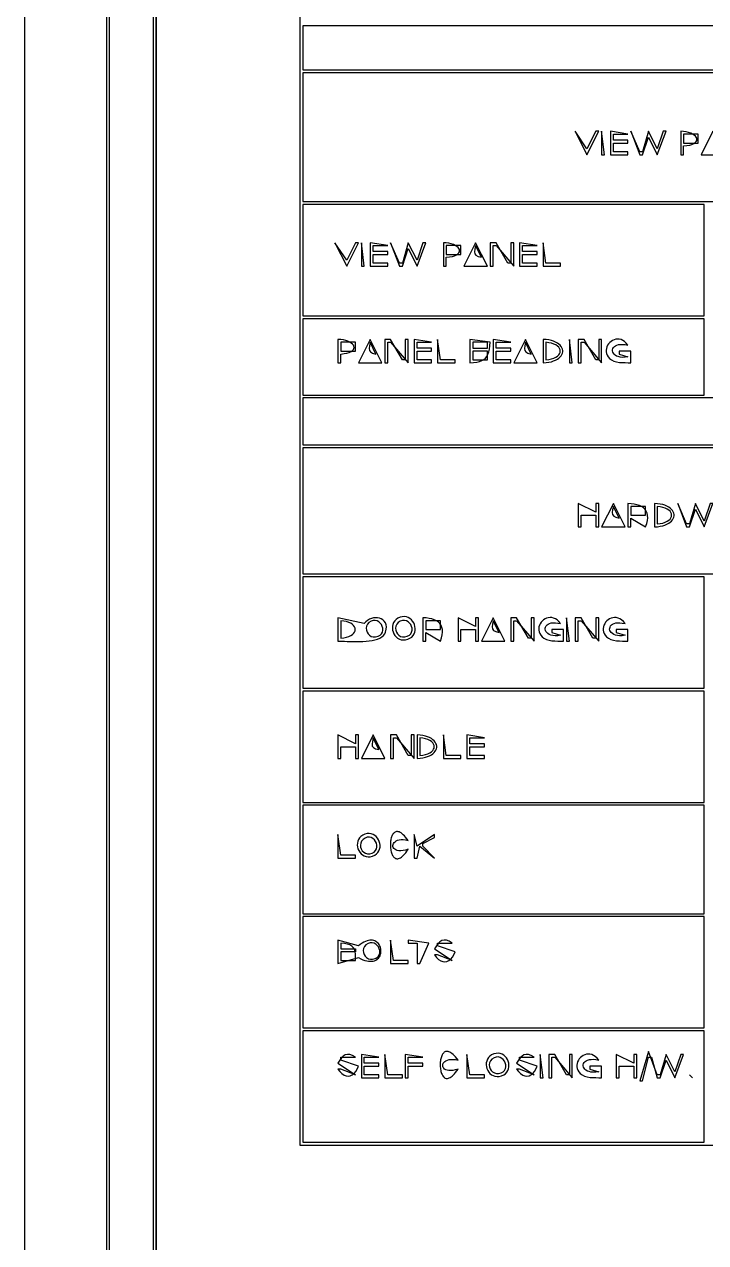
# Model space of a CAD drawing. Extents: x 0 to 2384, y 0 to 1684.
# Drawn here: x 0 to 232.5, y 415.8 to 831.5 of the extents above; entities that cross this region are included whole.
import ezdxf

# ---------------------------------------------------------------- set-up
doc = ezdxf.new("R2010")
doc.units = 0
doc.layers.add('C251', color=251, linetype='CONTINUOUS')
doc.layers.add('C7', color=7, linetype='CONTINUOUS')

msp = doc.modelspace()

# ---------------------------------------------------------------- linework, layer by layer
at = {"layer": 'C251'}
for points in [[(28, 1664), (28, 19), (2356, 19), (2356, 20), (29, 20), (29, 1663), (2356, 1663), (2337, 1664), (2298, 1664), (2160, 1664), (1683, 1664), (28, 1664)], [(44, 1649), (44, 35), (2341, 35), (2341, 367), (2340, 367), (2340, 36), (45, 36), (45, 1648), (2340, 1648), (2340, 368), (2341, 368), (2341, 1649), (44, 1649)]]:
    msp.add_lwpolyline(points, dxfattribs=at)
at = {"layer": 'C7'}
for points in [[(0, 1684), (0, 0), (2384, 0), (2384, 1684), (0, 1684)], [(45, 1648), (45, 36), (2048, 36), (2048, 1648), (45, 1648)], [(94, 1513), (94, 449), (455, 449), (455, 1513), (94, 1513)], [(95, 831), (95, 816), (454, 816), (454, 831), (95, 831)], [(95, 815), (95, 771), (454, 771), (454, 815), (95, 815)], [(188, 795), (192, 787), (196, 795), (195, 795), (192, 789), (188, 795)], [(197, 795), (197, 787), (198, 787), (197, 795)], [(200, 795), (200, 787), (206, 787), (206, 788), (201, 788), (201, 791), (206, 791), (206, 792), (201, 792), (201, 794), (206, 794), (200, 795)], [(207, 795), (210, 787), (211, 787), (213, 793), (216, 787), (219, 795), (218, 795), (216, 789), (213, 795), (211, 788), (210, 788), (207, 795)], [(224, 795), (224, 787), (225, 787), (225, 790), (226.1116, 790.1258), (227.0575, 790.312), (227.843, 790.5504), (228.4735, 790.8332), (228.9542, 791.1523), (229.2904, 791.4999), (229.4876, 791.8681), (229.551, 792.2488), (229.486, 792.6341), (229.2978, 793.0162), (228.9919, 793.3869), (228.5735, 793.7385), (228.048, 794.0629), (227.4206, 794.3523), (226.6969, 794.5986), (225.8819, 794.7939), (224.9812, 794.9304), (224, 795)], [(235, 795), (231, 787), (238, 787), (239, 787), (235, 795)], [(225, 794), (225, 791), (230, 791), (230, 794), (225, 794)], [(95, 770), (95, 732), (232, 732), (232, 770), (95, 770)], [(106, 757), (110, 749), (114, 757), (113, 757), (110, 751), (106, 757)], [(115, 757), (115, 749), (116, 749), (115, 757)], [(118, 757), (118, 749), (124, 749), (124, 750), (119, 750), (119, 753), (124, 753), (124, 754), (119, 754), (119, 756), (124, 756), (118, 757)], [(125, 757), (128, 749), (129, 749), (131, 755), (134, 749), (137, 757), (136, 757), (134, 751), (131, 757), (129, 750), (128, 750), (125, 757)], [(143, 757), (143, 749), (144, 749), (144, 752), (145.1116, 752.1258), (146.0575, 752.312), (146.843, 752.5504), (147.4735, 752.8332), (147.9541, 753.1523), (148.2904, 753.4999), (148.4876, 753.8681), (148.551, 754.2488), (148.4859, 754.6341), (148.2978, 755.0162), (147.9918, 755.3869), (147.5734, 755.7385), (147.0479, 756.0629), (146.4206, 756.3523), (145.6968, 756.5986), (144.8819, 756.7939), (143.9812, 756.9304), (143, 757)], [(154, 757), (150, 749), (157, 749), (158, 749), (154, 757)], [(159, 757), (159, 749), (160, 749), (160, 756), (161, 756), (167, 749), (167, 757), (166, 757), (166, 750), (165, 750), (161, 757), (159, 757)], [(169, 757), (169, 749), (175, 749), (175, 750), (170, 750), (170, 753), (175, 753), (175, 754), (170, 754), (170, 756), (175, 756), (169, 757)], [(177, 757), (177, 749), (183, 749), (183, 750), (178, 750), (177, 757)], [(144, 756), (144, 753), (149, 753), (149, 756), (144, 756)], [(154, 756), (153.7557, 754.8043), (153.6472, 753.8924), (153.7459, 753.2102), (154.1233, 752.7035), (154.8508, 752.3182), (156, 752), (154, 756)], [(95, 731), (95, 705), (232, 705), (232, 731), (95, 731)], [(107, 724), (107, 716), (108, 716), (108, 719), (109.1116, 719.1258), (110.0575, 719.312), (110.843, 719.5504), (111.4735, 719.8332), (111.9541, 720.1523), (112.2904, 720.4999), (112.4876, 720.8681), (112.551, 721.2488), (112.4859, 721.6341), (112.2978, 722.0162), (111.9918, 722.3869), (111.5734, 722.7385), (111.0479, 723.0629), (110.4206, 723.3523), (109.6968, 723.5986), (108.8819, 723.7939), (107.9812, 723.9304), (107, 724)], [(118, 724), (114, 716), (121, 716), (122, 716), (118, 724)], [(123, 724), (123, 716), (124, 716), (124, 723), (125, 723), (131, 716), (131, 724), (130, 724), (130, 717), (129, 717), (125, 724), (123, 724)], [(133, 724), (133, 716), (139, 716), (139, 717), (134, 717), (134, 720), (139, 720), (139, 721), (134, 721), (134, 723), (139, 723), (133, 724)], [(141, 724), (141, 716), (147, 716), (147, 717), (142, 717), (141, 724)], [(152, 724), (152, 716), (153.2775, 716.0756), (154.3851, 716.2181), (155.3359, 716.435), (156.143, 716.7339), (156.8195, 717.1226), (157.3785, 717.6087), (157.8332, 718.1999), (158.1966, 718.9038), (158.4819, 719.7281), (158.7021, 720.6805), (158.8704, 721.7685), (159, 723), (152, 724)], [(160, 724), (160, 716), (166, 716), (166, 717), (161, 717), (161, 720), (166, 720), (166, 721), (161, 721), (161, 723), (166, 723), (160, 724)], [(171, 724), (167, 716), (174, 716), (175, 716), (171, 724)], [(177, 724), (177, 716), (178.0332, 716.0683), (178.9803, 716.1995), (179.8414, 716.3882), (180.6163, 716.6289), (181.3051, 716.9161), (181.9078, 717.2443), (182.4245, 717.608), (182.855, 718.0019), (183.1994, 718.4204), (183.4577, 718.858), (183.6299, 719.3093), (183.716, 719.7688), (183.716, 720.2311), (183.6299, 720.6906), (183.4577, 721.1419), (183.1994, 721.5795), (182.855, 721.998), (182.4245, 722.3919), (181.9078, 722.7556), (181.3051, 723.0838), (180.6163, 723.371), (179.8414, 723.6117), (178.9803, 723.8004), (178.0332, 723.9316), (177, 724)], [(186, 724), (186, 716), (187, 716), (186, 724)], [(189, 724), (189, 716), (190, 716), (190, 723), (191, 723), (197, 716), (197, 724), (196, 724), (196, 717), (195, 717), (191, 724), (189, 724)], [(207, 716), (207, 720), (203, 720), (203, 719), (206, 718), (205.0232, 717.8847), (204.1486, 717.8704), (203.3756, 717.9459), (202.7034, 718.1001), (202.1312, 718.3219), (201.6585, 718.6002), (201.2843, 718.9239), (201.0081, 719.2818), (200.829, 719.6629), (200.7465, 720.0561), (200.7597, 720.4502), (200.8679, 720.8342), (201.0705, 721.1969), (201.3667, 721.5272), (201.7557, 721.8141), (202.2369, 722.0463), (202.8095, 722.2129), (203.4728, 722.3026), (204.2262, 722.3045), (205.0688, 722.2073), (206, 722), (205.4315, 722.6958), (204.8396, 723.2404), (204.2322, 723.6433), (203.6174, 723.9139), (203.0029, 724.0619), (202.3969, 724.0967), (201.8072, 724.0278), (201.2417, 723.8649), (200.7084, 723.6174), (200.2152, 723.2949), (199.7701, 722.9068), (199.381, 722.4627), (199.0559, 721.9722), (198.8027, 721.4447), (198.6293, 720.8899), (198.5436, 720.3171), (198.5537, 719.736), (198.6675, 719.156), (198.8928, 718.5868), (199.2377, 718.0377), (199.7101, 717.5185), (200.3179, 717.0385), (201.1549, 716.5996), (202.0757, 716.3188), (203.0536, 716.1593), (204.0618, 716.0843), (205.0734, 716.0573), (206.0617, 716.0414), (207, 716)], [(108, 723), (108, 720), (113, 720), (113, 723), (108, 723)], [(118, 723), (117.7557, 721.8043), (117.6472, 720.8924), (117.7459, 720.2102), (118.1233, 719.7035), (118.8508, 719.3182), (120, 719), (118, 723)], [(153, 723), (153, 721), (158, 721), (158, 723), (153, 723)], [(153, 720), (153, 717), (158, 717), (158, 720), (153, 720)], [(171, 723), (170.7557, 721.8043), (170.6472, 720.8924), (170.7459, 720.2102), (171.1233, 719.7035), (171.8508, 719.3182), (173, 719), (171, 723)], [(178, 723), (178, 717), (179.0284, 717.1247), (179.9359, 717.323), (180.7224, 717.5858), (181.3879, 717.9038), (181.9323, 718.2678), (182.3558, 718.6686), (182.6583, 719.097), (182.8398, 719.5439), (182.9003, 719.9999), (182.8398, 720.456), (182.6584, 720.9028), (182.3559, 721.3312), (181.9324, 721.7321), (181.3879, 722.0961), (180.7224, 722.4141), (179.9359, 722.6769), (179.0284, 722.8752), (178, 723)], [(95, 704), (95, 688), (454, 688), (454, 704), (95, 704)], [(95, 687), (95, 644), (454, 644), (454, 687), (95, 687)], [(189, 668), (189, 660), (190, 660), (190, 664), (195, 664), (195, 660), (196, 660), (196, 668), (195, 668), (195, 665), (189, 668)], [(201, 668), (197, 660), (204, 660), (205, 660), (201, 668)], [(201, 667), (200.7557, 665.8043), (200.6472, 664.8925), (200.7459, 664.2103), (201.1233, 663.7036), (201.8508, 663.3182), (203, 663), (201, 667)], [(206, 668), (206, 660), (207, 660), (207, 663), (212, 660), (212.3845, 661.1257), (212.6231, 662.1578), (212.7211, 663.0984), (212.6837, 663.9496), (212.516, 664.7135), (212.2232, 665.392), (211.8105, 665.9874), (211.283, 666.5016), (210.6461, 666.9368), (209.9048, 667.2951), (209.0643, 667.5784), (208.1299, 667.789), (207.1067, 667.9288), (206, 668)], [(207, 667), (207, 664), (212, 664), (212, 667), (207, 667)], [(215, 668), (215, 660), (216.0332, 660.0683), (216.9803, 660.1995), (217.8414, 660.3882), (218.6163, 660.6289), (219.3051, 660.9161), (219.9078, 661.2443), (220.4245, 661.608), (220.855, 662.0019), (221.1994, 662.4204), (221.4577, 662.858), (221.6299, 663.3093), (221.716, 663.7688), (221.716, 664.2311), (221.6299, 664.6906), (221.4577, 665.1419), (221.1994, 665.5795), (220.855, 665.998), (220.4245, 666.3919), (219.9078, 666.7556), (219.3051, 667.0838), (218.6163, 667.371), (217.8414, 667.6117), (216.9803, 667.8004), (216.0332, 667.9316), (215, 668)], [(216, 667), (216, 661), (217.0284, 661.1247), (217.9359, 661.323), (218.7224, 661.5858), (219.3879, 661.9038), (219.9323, 662.2678), (220.3558, 662.6686), (220.6583, 663.097), (220.8398, 663.5439), (220.9003, 663.9999), (220.8398, 664.456), (220.6584, 664.9028), (220.3559, 665.3312), (219.9324, 665.7321), (219.3879, 666.0961), (218.7224, 666.4141), (217.9359, 666.6769), (217.0284, 666.8752), (216, 667)], [(223, 668), (226, 660), (227, 660), (229, 666), (232, 660), (235, 668), (234, 668), (232, 662), (229, 668), (227, 661), (226, 661), (223, 668)], [(95, 643), (95, 605), (232, 605), (232, 643), (95, 643)], [(116, 627), (107, 629), (107, 621), (107.6592, 621.0045), (108.4248, 620.9918), (109.2819, 620.9679), (110.2156, 620.939), (111.2109, 620.9114), (112.253, 620.8913), (113.327, 620.8849), (114.4181, 620.8983), (115.5114, 620.9378), (116.5919, 621.0097), (117.6447, 621.12), (118.6551, 621.275), (119.6081, 621.4809), (120.4889, 621.7439), (121.2825, 622.0702), (121.9741, 622.466), (122.5487, 622.9376), (122.9916, 623.491), (123.2878, 624.1327), (123.5025, 625.0523), (123.5467, 625.8794), (123.4378, 626.6125), (123.193, 627.2504), (122.8299, 627.7918), (122.3658, 628.2354), (121.8182, 628.5798), (121.2043, 628.8237), (120.5418, 628.9658), (119.8478, 629.0048), (119.1399, 628.9394), (118.4354, 628.7682), (117.7518, 628.49), (117.1064, 628.1034), (116.5166, 627.6072), (116, 627)], [(108, 628), (108, 622), (109.0284, 622.1247), (109.9359, 622.323), (110.7224, 622.5858), (111.3879, 622.9038), (111.9324, 623.2678), (112.3559, 623.6686), (112.6584, 624.097), (112.8398, 624.5439), (112.9003, 624.9999), (112.8398, 625.456), (112.6583, 625.9028), (112.3558, 626.3312), (111.9323, 626.7321), (111.3879, 627.0961), (110.7224, 627.4141), (109.9359, 627.6769), (109.0284, 627.8752), (108, 628)], [(118.3032, 627.8248), (117.5827, 627.3514), (117.0812, 626.7747), (116.783, 626.1279), (116.6727, 625.4444), (116.7348, 624.7577), (116.9538, 624.101), (117.3143, 623.5078), (117.8008, 623.0115), (118.3977, 622.6453), (119.0897, 622.4428), (119.8611, 622.4372), (120.6967, 622.662), (121.3819, 623.0488), (121.8697, 623.5471), (122.1744, 624.1271), (122.3104, 624.7587), (122.292, 625.412), (122.1334, 626.057), (121.8491, 626.6638), (121.4532, 627.2025), (120.9602, 627.643), (120.3844, 627.9554), (119.7401, 628.1098), (119.0415, 628.0763), (118.3032, 627.8248)], [(128.213, 629.1489), (127.4709, 628.8185), (126.8611, 628.3955), (126.3783, 627.8954), (126.0172, 627.3337), (125.7727, 626.7258), (125.6397, 626.0872), (125.613, 625.4333), (125.6873, 624.7798), (125.8576, 624.1419), (126.1187, 623.5353), (126.4654, 622.9753), (126.8926, 622.4774), (127.395, 622.0572), (127.9676, 621.7301), (128.6051, 621.5115), (129.3024, 621.417), (130.0543, 621.462), (130.8557, 621.662), (131.5888, 621.9882), (132.1889, 622.4072), (132.6614, 622.9033), (133.012, 623.4614), (133.2461, 624.0659), (133.3693, 624.7015), (133.3872, 625.3528), (133.3052, 626.0043), (133.1289, 626.6408), (132.8638, 627.2467), (132.5156, 627.8068), (132.0896, 628.3055), (131.5915, 628.7276), (131.0268, 629.0576), (130.4011, 629.2801), (129.7198, 629.3797), (128.9886, 629.3411), (128.2129, 629.1489)], [(128.3032, 627.8248), (127.5828, 627.3514), (127.0812, 626.7747), (126.783, 626.1279), (126.6727, 625.4445), (126.7348, 624.7577), (126.9539, 624.1011), (127.3144, 623.5079), (127.8008, 623.0115), (128.3977, 622.6453), (129.0897, 622.4428), (129.8611, 622.4372), (130.6967, 622.662), (131.3819, 623.0488), (131.8697, 623.5471), (132.1745, 624.1271), (132.3105, 624.7587), (132.292, 625.412), (132.1335, 626.057), (131.8491, 626.6638), (131.4532, 627.2025), (130.9602, 627.643), (130.3844, 627.9554), (129.7401, 628.1098), (129.0415, 628.0763), (128.3032, 627.8248)], [(136, 629), (136, 621), (137, 621), (137, 624), (142, 621), (142.3845, 622.1257), (142.6231, 623.1578), (142.7211, 624.0984), (142.6837, 624.9496), (142.516, 625.7135), (142.2232, 626.392), (141.8105, 626.9874), (141.283, 627.5016), (140.6461, 627.9368), (139.9048, 628.2951), (139.0643, 628.5784), (138.1299, 628.789), (137.1067, 628.9288), (136, 629)], [(137, 628), (137, 625), (142, 625), (142, 628), (137, 628)], [(148, 629), (148, 621), (149, 621), (149, 625), (154, 625), (154, 621), (155, 621), (155, 629), (154, 629), (154, 626), (148, 629)], [(160, 629), (156, 621), (163, 621), (164, 621), (160, 629)], [(160, 628), (159.7557, 626.8043), (159.6472, 625.8924), (159.7459, 625.2102), (160.1233, 624.7035), (160.8508, 624.3182), (162, 624), (160, 628)], [(166, 629), (166, 621), (167, 621), (167, 628), (168, 628), (174, 621), (174, 629), (173, 629), (173, 622), (172, 622), (168, 629), (166, 629)], [(184, 621), (184, 625), (180, 625), (180, 624), (183, 623), (182.0232, 622.8847), (181.1486, 622.8704), (180.3756, 622.9459), (179.7034, 623.1001), (179.1313, 623.3219), (178.6585, 623.6002), (178.2844, 623.9239), (178.0081, 624.2818), (177.8291, 624.6629), (177.7465, 625.0561), (177.7597, 625.4502), (177.868, 625.8342), (178.0705, 626.1969), (178.3667, 626.5272), (178.7557, 626.8141), (179.2369, 627.0463), (179.8095, 627.2129), (180.4728, 627.3026), (181.2262, 627.3045), (182.0688, 627.2073), (183, 627), (182.4314, 627.6958), (181.8395, 628.2404), (181.2322, 628.6433), (180.6173, 628.9139), (180.0029, 629.0619), (179.3969, 629.0967), (178.8071, 629.0279), (178.2416, 628.865), (177.7083, 628.6175), (177.2152, 628.2949), (176.7701, 627.9068), (176.381, 627.4628), (176.0559, 626.9722), (175.8026, 626.4448), (175.6292, 625.8899), (175.5436, 625.3171), (175.5537, 624.736), (175.6675, 624.156), (175.8928, 623.5868), (176.2377, 623.0377), (176.7101, 622.5185), (177.3179, 622.0385), (178.1549, 621.5996), (179.0758, 621.3188), (180.0537, 621.1593), (181.0618, 621.0843), (182.0734, 621.0573), (183.0617, 621.0414), (184, 621)], [(185, 629), (185, 621), (186, 621), (185, 629)], [(188, 629), (188, 621), (189, 621), (189, 628), (190, 628), (196, 621), (196, 629), (195, 629), (195, 622), (194, 622), (190, 629), (188, 629)], [(206, 621), (206, 625), (202, 625), (202, 624), (205, 623), (204.0232, 622.8847), (203.1486, 622.8704), (202.3756, 622.9459), (201.7034, 623.1001), (201.1313, 623.3219), (200.6585, 623.6002), (200.2844, 623.9239), (200.0081, 624.2818), (199.8291, 624.6629), (199.7465, 625.0561), (199.7597, 625.4502), (199.868, 625.8342), (200.0705, 626.1969), (200.3667, 626.5272), (200.7557, 626.8141), (201.2369, 627.0463), (201.8095, 627.2129), (202.4728, 627.3026), (203.2262, 627.3045), (204.0688, 627.2073), (205, 627), (204.4314, 627.6958), (203.8395, 628.2404), (203.2322, 628.6433), (202.6173, 628.9139), (202.0029, 629.0619), (201.3969, 629.0967), (200.8071, 629.0278), (200.2416, 628.8649), (199.7083, 628.6174), (199.2152, 628.2949), (198.7701, 627.9068), (198.381, 627.4627), (198.0559, 626.9722), (197.8026, 626.4447), (197.6292, 625.8899), (197.5436, 625.3171), (197.5537, 624.736), (197.6675, 624.156), (197.8928, 623.5868), (198.2377, 623.0377), (198.7101, 622.5185), (199.3179, 622.0385), (200.1549, 621.5996), (201.0758, 621.3188), (202.0537, 621.1593), (203.0618, 621.0843), (204.0734, 621.0573), (205.0617, 621.0414), (206, 621)], [(95, 604), (95, 566), (232, 566), (232, 604), (95, 604)], [(107, 589), (107, 581), (108, 581), (108, 585), (113, 585), (113, 581), (114, 581), (114, 589), (113, 589), (113, 586), (107, 589)], [(119, 589), (115, 581), (122, 581), (123, 581), (119, 589)], [(119, 588), (118.7557, 586.8043), (118.6472, 585.8924), (118.7459, 585.2102), (119.1233, 584.7035), (119.8508, 584.3182), (121, 584), (119, 588)], [(125, 589), (125, 581), (126, 581), (126, 588), (127, 588), (133, 581), (133, 589), (132, 589), (132, 582), (131, 582), (127, 589), (125, 589)], [(134, 589), (134, 581), (135.0332, 581.0683), (135.9803, 581.1995), (136.8414, 581.3882), (137.6163, 581.6289), (138.3051, 581.9161), (138.9078, 582.2443), (139.4245, 582.608), (139.855, 583.0019), (140.1994, 583.4204), (140.4577, 583.858), (140.6299, 584.3093), (140.716, 584.7688), (140.716, 585.2311), (140.6299, 585.6906), (140.4577, 586.1419), (140.1994, 586.5795), (139.855, 586.998), (139.4245, 587.3919), (138.9078, 587.7556), (138.3051, 588.0838), (137.6163, 588.371), (136.8414, 588.6117), (135.9803, 588.8004), (135.0332, 588.9316), (134, 589)], [(135, 588), (135, 582), (136.0284, 582.1247), (136.9359, 582.323), (137.7224, 582.5858), (138.3878, 582.9038), (138.9323, 583.2678), (139.3558, 583.6686), (139.6583, 584.097), (139.8398, 584.5439), (139.9003, 584.9999), (139.8398, 585.456), (139.6583, 585.9028), (139.3558, 586.3312), (138.9323, 586.7321), (138.3878, 587.0961), (137.7224, 587.4141), (136.9359, 587.6769), (136.0284, 587.8752), (135, 588)], [(143, 589), (143, 581), (149, 581), (149, 582), (144, 582), (143, 589)], [(151, 589), (151, 581), (157, 581), (157, 582), (152, 582), (152, 585), (157, 585), (157, 586), (152, 586), (152, 588), (157, 588), (151, 589)], [(95, 565), (95, 528), (232, 528), (232, 565), (95, 565)], [(107, 555), (107, 547), (113, 547), (113, 548), (108, 548), (107, 555)], [(116.213, 555.1489), (115.471, 554.8185), (114.8612, 554.3955), (114.3783, 553.8954), (114.0172, 553.3337), (113.7728, 552.7258), (113.6398, 552.0872), (113.613, 551.4333), (113.6874, 550.7798), (113.8577, 550.1419), (114.1188, 549.5353), (114.4655, 548.9753), (114.8926, 548.4774), (115.395, 548.0572), (115.9676, 547.7301), (116.6051, 547.5115), (117.3024, 547.417), (118.0543, 547.462), (118.8557, 547.662), (119.5888, 547.9882), (120.1889, 548.4072), (120.6614, 548.9033), (121.012, 549.4614), (121.2461, 550.0659), (121.3693, 550.7015), (121.3872, 551.3528), (121.3052, 552.0043), (121.1289, 552.6408), (120.8638, 553.2467), (120.5156, 553.8068), (120.0896, 554.3055), (119.5915, 554.7276), (119.0268, 555.0576), (118.4011, 555.2801), (117.7198, 555.3797), (116.9886, 555.3411), (116.2129, 555.1489)], [(116.3032, 553.8248), (115.5827, 553.3514), (115.0812, 552.7747), (114.783, 552.1279), (114.6727, 551.4444), (114.7348, 550.7577), (114.9539, 550.101), (115.3144, 549.5078), (115.8008, 549.0115), (116.3978, 548.6453), (117.0897, 548.4428), (117.8612, 548.4372), (118.6967, 548.662), (119.3819, 549.0488), (119.8697, 549.5472), (120.1745, 550.1271), (120.3105, 550.7587), (120.292, 551.412), (120.1334, 552.0571), (119.8491, 552.6639), (119.4533, 553.2025), (118.9603, 553.643), (118.3844, 553.9555), (117.7401, 554.1099), (117.0416, 554.0763), (116.3032, 553.8248)], [(131, 550), (130.0668, 549.7139), (129.2269, 549.5401), (128.4797, 549.4678), (127.8244, 549.4861), (127.2604, 549.5842), (126.787, 549.7513), (126.4037, 549.9767), (126.1096, 550.2495), (125.9042, 550.5589), (125.7868, 550.8942), (125.7567, 551.2445), (125.8132, 551.599), (125.9558, 551.9469), (126.1837, 552.2774), (126.4963, 552.5798), (126.8929, 552.8432), (127.3729, 553.0568), (127.9356, 553.2098), (128.5803, 553.2914), (129.3063, 553.2908), (130.1131, 553.1973), (131, 553), (130.5529, 553.5994), (130.1232, 554.1252), (129.711, 554.5802), (129.316, 554.9673), (128.9383, 555.2891), (128.5778, 555.5486), (128.2344, 555.7484), (127.9082, 555.8914), (127.599, 555.9804), (127.3069, 556.0181), (127.0318, 556.0074), (126.7735, 555.9511), (126.5322, 555.8519), (126.3077, 555.7126), (126.0999, 555.5361), (125.9089, 555.3251), (125.7346, 555.0825), (125.577, 554.811), (125.4359, 554.5134), (125.3113, 554.1925), (125.2033, 553.8511), (125.1117, 553.492), (125.0365, 553.118), (124.9776, 552.7319), (124.935, 552.3364), (124.9087, 551.9345), (124.8986, 551.5288), (124.9047, 551.1222), (124.9268, 550.7174), (124.9651, 550.3173), (125.0193, 549.9246), (125.0895, 549.5422), (125.1756, 549.1728), (125.2776, 548.8193), (125.3954, 548.4843), (125.529, 548.1708), (125.6783, 547.8815), (125.8433, 547.6192), (126.0239, 547.3868), (126.2201, 547.1869), (126.4318, 547.0223), (126.6591, 546.896), (126.9017, 546.8107), (127.1597, 546.7691), (127.4331, 546.7741), (127.7218, 546.8285), (128.0257, 546.935), (128.3448, 547.0964), (128.679, 547.3156), (129.0284, 547.5954), (129.3928, 547.9384), (129.7722, 548.3476), (130.1666, 548.8258), (130.5758, 549.3756), (131, 550)], [(133, 555), (133, 547), (134, 547), (135, 551), (140, 547), (136, 551), (136, 552), (140, 554), (140, 555), (134, 551), (133, 555)], [(95, 527), (95, 489), (232, 489), (232, 527), (95, 527)], [(114, 517), (107, 519), (107, 511), (114, 513), (114.7898, 512.6148), (115.5335, 512.3061), (116.2317, 512.0698), (116.8849, 511.9019), (117.4938, 511.7985), (118.0588, 511.7556), (118.5805, 511.7693), (119.0596, 511.8354), (119.4965, 511.9502), (119.8919, 512.1096), (120.2463, 512.3096), (120.5602, 512.5463), (120.8343, 512.8157), (121.0692, 513.1138), (121.2653, 513.4367), (121.4232, 513.7804), (121.5436, 514.1408), (121.627, 514.5142), (121.6739, 514.8963), (121.6849, 515.2834), (121.6607, 515.6714), (121.6017, 516.0564), (121.5085, 516.4343), (121.3817, 516.8013), (121.2218, 517.1533), (121.0295, 517.4864), (120.8053, 517.7965), (120.5498, 518.0798), (120.2635, 518.3322), (119.947, 518.5499), (119.6008, 518.7287), (119.2256, 518.8648), (118.8219, 518.9541), (118.3903, 518.9928), (117.9313, 518.9767), (117.4455, 518.902), (116.9335, 518.7647), (116.3958, 518.5608), (115.8331, 518.2864), (115.2458, 517.9374), (114.6346, 517.5099), (114, 517)], [(108, 518), (108, 516), (113, 516), (113, 515), (108, 515), (108, 512), (113, 512), (113.0569, 513.2026), (113.0218, 514.2404), (112.8828, 515.1252), (112.6281, 515.8682), (112.2455, 516.4813), (111.7234, 516.9758), (111.0497, 517.3634), (110.2124, 517.6556), (109.1999, 517.8639), (108, 518)], [(117.3032, 517.8248), (116.5827, 517.3514), (116.0812, 516.7747), (115.783, 516.1279), (115.6727, 515.4444), (115.7348, 514.7577), (115.9539, 514.101), (116.3144, 513.5078), (116.8008, 513.0115), (117.3978, 512.6453), (118.0897, 512.4428), (118.8612, 512.4372), (119.6967, 512.662), (120.3819, 513.0488), (120.8697, 513.5471), (121.1744, 514.1271), (121.3104, 514.7587), (121.292, 515.412), (121.1334, 516.057), (120.8491, 516.6638), (120.4532, 517.2025), (119.9602, 517.643), (119.3844, 517.9554), (118.7401, 518.1098), (118.0415, 518.0763), (117.3032, 517.8248)], [(125, 519), (125, 511), (131, 511), (131, 512), (126, 512), (125, 519)], [(131, 519), (131, 518), (134, 518), (134, 511), (135, 511), (138, 518), (131, 519)], [(140, 516), (146, 512), (141, 514), (140, 514), (140.6677, 513.1092), (141.3676, 512.4256), (142.0868, 511.9453), (142.8126, 511.665), (143.5321, 511.5809), (144.2325, 511.6897), (144.901, 511.9876), (145.5248, 512.4712), (146.0911, 513.1368), (146.5871, 513.9809), (147, 515), (141, 517), (141, 518), (146, 518), (144.9652, 518.5943), (144.0521, 518.9238), (143.2404, 519.0002), (142.5102, 518.8354), (141.8412, 518.4411), (141.2132, 517.8292), (140.6062, 517.0116), (140, 516)], [(95, 488), (95, 450), (232, 450), (232, 488), (95, 488)], [(107, 477), (113, 473), (108, 475), (107, 475), (107.6677, 474.1092), (108.3676, 473.4256), (109.0868, 472.9453), (109.8126, 472.665), (110.5321, 472.5809), (111.2325, 472.6897), (111.901, 472.9876), (112.5248, 473.4712), (113.0911, 474.1368), (113.5871, 474.9809), (114, 476), (108, 478), (108, 479), (113, 479), (111.9652, 479.5943), (111.0521, 479.9238), (110.2404, 480.0002), (109.5102, 479.8354), (108.8412, 479.4411), (108.2132, 478.8292), (107.6062, 478.0116), (107, 477)], [(115, 480), (115, 472), (121, 472), (121, 473), (116, 473), (116, 476), (121, 476), (121, 477), (116, 477), (116, 479), (121, 479), (115, 480)], [(123, 480), (123, 472), (129, 472), (129, 473), (124, 473), (123, 480)], [(130, 480), (130, 472), (131, 472), (131, 476), (136, 476), (136, 477), (131, 477), (131, 479), (136, 479), (130, 480)], [(148, 475), (147.0668, 474.7139), (146.2269, 474.5401), (145.4796, 474.4678), (144.8243, 474.4861), (144.2604, 474.5842), (143.787, 474.7513), (143.4036, 474.9767), (143.1096, 475.2495), (142.9041, 475.5589), (142.7867, 475.8942), (142.7566, 476.2445), (142.8132, 476.599), (142.9558, 476.9469), (143.1837, 477.2774), (143.4963, 477.5798), (143.8929, 477.8432), (144.3729, 478.0568), (144.9356, 478.2098), (145.5803, 478.2914), (146.3063, 478.2908), (147.1131, 478.1973), (148, 478), (147.5529, 478.5994), (147.1233, 479.1252), (146.711, 479.5802), (146.316, 479.9673), (145.9383, 480.2891), (145.5778, 480.5486), (145.2344, 480.7484), (144.9082, 480.8914), (144.5991, 480.9804), (144.307, 481.0181), (144.0318, 481.0074), (143.7736, 480.951), (143.5322, 480.8519), (143.3077, 480.7126), (143.1, 480.5361), (142.909, 480.3251), (142.7347, 480.0825), (142.577, 479.8109), (142.4359, 479.5133), (142.3113, 479.1924), (142.2033, 478.851), (142.1117, 478.4919), (142.0365, 478.1179), (141.9776, 477.7318), (141.935, 477.3364), (141.9087, 476.9344), (141.8986, 476.5288), (141.9047, 476.1221), (141.9268, 475.7174), (141.9651, 475.3173), (142.0193, 474.9246), (142.0895, 474.5422), (142.1756, 474.1728), (142.2776, 473.8192), (142.3954, 473.4843), (142.529, 473.1708), (142.6783, 472.8815), (142.8433, 472.6192), (143.0239, 472.3867), (143.2201, 472.1868), (143.4318, 472.0223), (143.659, 471.896), (143.9017, 471.8106), (144.1597, 471.7691), (144.4331, 471.7741), (144.7217, 471.8284), (145.0256, 471.9349), (145.3448, 472.0964), (145.679, 472.3156), (146.0284, 472.5954), (146.3928, 472.9384), (146.7722, 473.3476), (147.1665, 473.8258), (147.5758, 474.3756), (148, 475)], [(151, 480), (151, 472), (157, 472), (157, 473), (152, 473), (151, 480)], [(160.213, 480.1489), (159.471, 479.8185), (158.8612, 479.3955), (158.3783, 478.8954), (158.0172, 478.3337), (157.7728, 477.7258), (157.6398, 477.0872), (157.613, 476.4333), (157.6874, 475.7798), (157.8577, 475.1419), (158.1188, 474.5353), (158.4655, 473.9753), (158.8926, 473.4774), (159.395, 473.0572), (159.9676, 472.7301), (160.6051, 472.5115), (161.3024, 472.417), (162.0543, 472.462), (162.8557, 472.662), (163.5888, 472.9882), (164.1889, 473.4071), (164.6614, 473.9033), (165.012, 474.4613), (165.2461, 475.0659), (165.3693, 475.7014), (165.3872, 476.3527), (165.3052, 477.0043), (165.1289, 477.6407), (164.8638, 478.2467), (164.5156, 478.8067), (164.0896, 479.3055), (163.5915, 479.7276), (163.0268, 480.0576), (162.4011, 480.2801), (161.7198, 480.3797), (160.9886, 480.3411), (160.2129, 480.1489)], [(160.3033, 478.8249), (159.5828, 478.3514), (159.0812, 477.7747), (158.783, 477.1279), (158.6728, 476.4444), (158.7349, 475.7577), (158.9539, 475.101), (159.3144, 474.5078), (159.8008, 474.0115), (160.3978, 473.6453), (161.0897, 473.4428), (161.8612, 473.4372), (162.6967, 473.662), (163.3819, 474.0488), (163.8697, 474.5472), (164.1745, 475.1271), (164.3105, 475.7587), (164.292, 476.412), (164.1334, 477.0571), (163.849, 477.6639), (163.4532, 478.2025), (162.9602, 478.643), (162.3844, 478.9555), (161.74, 479.1099), (161.0415, 479.0763), (160.3032, 478.8248)], [(168, 477), (174, 473), (169, 475), (168, 475), (168.6677, 474.1092), (169.3676, 473.4256), (170.0868, 472.9453), (170.8126, 472.665), (171.5321, 472.5809), (172.2325, 472.6897), (172.901, 472.9876), (173.5248, 473.4712), (174.0911, 474.1368), (174.5871, 474.9809), (175, 476), (169, 478), (169, 479), (174, 479), (172.9652, 479.5943), (172.0521, 479.9238), (171.2404, 480.0002), (170.5102, 479.8354), (169.8412, 479.4411), (169.2132, 478.8292), (168.6062, 478.0116), (168, 477)], [(176, 480), (176, 472), (177, 472), (176, 480)], [(179, 480), (179, 472), (180, 472), (180, 479), (181, 479), (187, 472), (187, 480), (186, 480), (186, 473), (185, 473), (181, 480), (179, 480)], [(197, 472), (197, 476), (193, 476), (193, 475), (196, 474), (195.0232, 473.8847), (194.1486, 473.8704), (193.3756, 473.9459), (192.7034, 474.1001), (192.1312, 474.3219), (191.6585, 474.6002), (191.2843, 474.9239), (191.0081, 475.2818), (190.829, 475.6629), (190.7465, 476.0561), (190.7597, 476.4502), (190.8679, 476.8342), (191.0705, 477.1969), (191.3667, 477.5272), (191.7557, 477.8141), (192.2369, 478.0463), (192.8095, 478.2129), (193.4728, 478.3026), (194.2262, 478.3045), (195.0688, 478.2073), (196, 478), (195.4315, 478.6958), (194.8396, 479.2404), (194.2322, 479.6433), (193.6174, 479.9139), (193.0029, 480.0619), (192.3969, 480.0967), (191.8072, 480.0279), (191.2417, 479.8649), (190.7084, 479.6174), (190.2152, 479.2949), (189.7701, 478.9068), (189.381, 478.4628), (189.0559, 477.9722), (188.8027, 477.4448), (188.6293, 476.8899), (188.5436, 476.3171), (188.5537, 475.736), (188.6675, 475.1561), (188.8928, 474.5868), (189.2377, 474.0378), (189.7101, 473.5185), (190.3179, 473.0385), (191.1549, 472.5996), (192.0758, 472.3188), (193.0537, 472.1592), (194.0618, 472.0843), (195.0734, 472.0573), (196.0617, 472.0414), (197, 472)], [(202, 480), (202, 472), (203, 472), (203, 476), (208, 476), (208, 472), (209, 472), (209, 480), (208, 480), (208, 477), (202, 480)], [(213, 481), (210, 471), (211, 471), (213, 479), (214, 479), (216, 472), (217, 472), (219, 478), (222, 472), (225, 480), (224, 480), (222, 474), (219, 480), (217, 473), (216, 473), (213, 481)], [(227, 473), (228, 472), (227, 473)]]:
    msp.add_lwpolyline(points, dxfattribs=at)

doc.saveas('drawing.dxf')
